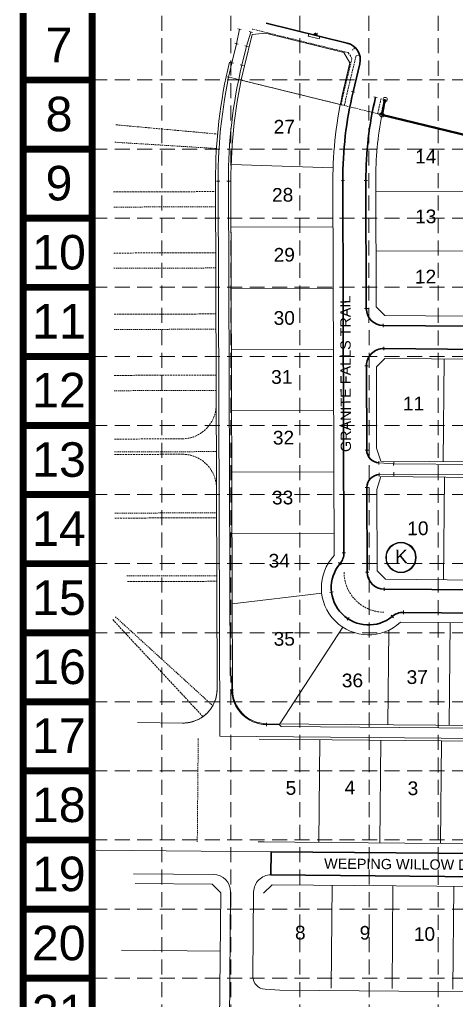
# Model space of a CAD drawing. Header units: inches. Extents: x 5975 to 9213, y 2836 to 8009.
# Drawn here: x 5977 to 6487, y 6284 to 7430 of the extents above; entities that cross this region are included whole.
import ezdxf
from ezdxf.enums import TextEntityAlignment as Align

# ---------------------------------------------------------------- set-up
doc = ezdxf.new("R2010")
doc.units = ezdxf.units.IN
doc.header["$MEASUREMENT"] = 0
for name, pattern in [('DASHED', [0.75, 0.5, -0.25]), ('DGN Style 2', [2.218866, 1.331319, -0.887546]), ('DGN Style 3', [3.106412, 2.218866, -0.887546]), ('HIDDEN', [0.375, 0.25, -0.125])]:
    doc.linetypes.add(name, pattern=pattern)
for name, color, linetype, lineweight in [('0572al - Level 1', 7, 'Continuous', 0), ('0572al - Level 21', 7, 'Continuous', 0), ('0572al - Level 22', 7, 'Continuous', 0), ('0572al - Level 46', 7, 'Continuous', 0), ('0572al - Level 7', 7, 'Continuous', 0), ('BLOCKS', 7, 'Continuous', 0), ('Level 11', 7, 'Continuous', 0), ('Level 14', 7, 'Continuous', 0), ('Level 22', 7, 'Continuous', 0), ('Level 3', 7, 'Continuous', 0), ('Level 43', 7, 'Continuous', 0), ('Level 46', 7, 'Continuous', 0), ('Level 47', 7, 'Continuous', 0), ('Level 6', 7, 'Continuous', 0), ('STORM', 5, 'Continuous', 0)]:
    doc.layers.add(name, color=color, linetype=linetype, lineweight=lineweight)
doc.layers.add('BASE', color=7, linetype='Continuous')
doc.layers.add('GRID', color=254, linetype='DASHED')
doc.styles.get("Standard").update_dxf_attribs({"font": 'ARIAL.TTF'})

msp = doc.modelspace()

# ---------------------------------------------------------------- linework, layer by layer
at = {"layer": '0572al - Level 1', "color": 7, "linetype": 'Continuous', "lineweight": 40}
msp.add_line((6399.8, 7318.9), (7264.6, 7106.4), dxfattribs=at)
at = {"layer": '0572al - Level 1', "color": 7, "linetype": 'Continuous', "lineweight": 0}
msp.add_line((6205.6, 7241.4), (6207.5, 6648.4), dxfattribs=at)
at = {"layer": '0572al - Level 1', "color": 252, "linetype": 'Continuous', "lineweight": 0}
msp.add_line((6114.5, 6608.8), (6167.2, 6608.3), dxfattribs=at)
at = {"layer": '0572al - Level 1', "color": 7, "linetype": 'Continuous', "lineweight": 0}
msp.add_arc((6792.6, 7243.3), 587, 166.5004, 180.1908, dxfattribs=at)
at = {"layer": '0572al - Level 1', "color": 7, "linetype": 'Continuous', "lineweight": 40}
msp.add_arc((6792.6, 7243.3), 400, 166.5004, 169.1019, dxfattribs=at)
at = {"layer": '0572al - Level 1', "color": 252, "linetype": 'Continuous', "lineweight": 0}
msp.add_arc((6167.5, 6648.3), 40, 269.497, 0.1908, dxfattribs=at)
at = {"layer": '0572al - Level 21', "color": 7, "linetype": 'Continuous', "lineweight": 0}
msp.add_line((6205.6, 7241.4), (6207.5, 6648.4), dxfattribs=at)
at = {"layer": '0572al - Level 21', "color": 252, "linetype": 'Continuous', "lineweight": 0}
msp.add_line((6114.5, 6608.8), (6167.2, 6608.3), dxfattribs=at)
at = {"layer": '0572al - Level 21', "color": 7, "linetype": 'Continuous', "lineweight": 30, "flags": 128}
msp.add_lwpolyline([(6481.5, 7298.9), (6402.2, 7318.3)], dxfattribs=at)
at = {"layer": '0572al - Level 21', "color": 7, "linetype": 'Continuous', "lineweight": 0}
for centre in [(6403.6, 7336.7), (6399.8, 7318.9)]:
    msp.add_circle(centre, 2.5, dxfattribs=at)
msp.add_arc((6792.6, 7243.3), 587, 166.5004, 180.1908, dxfattribs=at)
at = {"layer": '0572al - Level 21', "color": 7, "linetype": 'Continuous', "lineweight": 30}
msp.add_arc((6792.6, 7243.3), 400, 166.8585, 168.7438, dxfattribs=at)
at = {"layer": '0572al - Level 21', "color": 252, "linetype": 'Continuous', "lineweight": 0}
msp.add_arc((6167.5, 6648.3), 40, 269.497, 0.1908, dxfattribs=at)
at = {"layer": '0572al - Level 22', "color": 7, "linetype": 'Continuous', "lineweight": 13}
for p, q in [((6359.4, 7402.5), (6264.7, 7425.8)), ((6233.4, 7418.8), (6230.1, 7401.8)), ((6246.7, 7415.5), (6241.8, 7398.9)), ((6230.1, 7401.8), (6224.7, 7379.7)), ((6241.8, 7398.9), (6236.4, 7376.9)), ((6366.2, 7345.7), (6374, 7378.4)), ((6208.6, 7241.4), (6210.7, 6592.9)), ((6220.6, 7241.4), (6222.5, 6664.3)), ((6354.1, 7241.8), (6355.5, 6807.3)), ((6381.1, 7241.9), (6381.6, 7092.7)), ((6401.4, 7072.8), (6500.2, 7071.9)), ((6402, 7045.8), (6594.4, 7044.1)), ((6381.8, 7025.7), (6382.1, 6927.1)), ((6396.2, 6912.2), (6413.7, 6911.2)), ((6413.7, 6911.2), (6593.2, 6909.6)), ((6396.6, 6898.5), (6413.7, 6899.2)), ((6413.7, 6899.2), (6593.1, 6897.6)), ((6382.3, 6883.4), (6382.6, 6784.7)), ((6402.4, 6764.8), (6591.9, 6763.1)), ((6424.9, 6737.6), (6591.7, 6736.1)), ((6222.5, 6664.3), (6224.5, 6662.3)), ((6224.5, 6662.3), (6224.5, 6647.3)), ((6265.2, 6606.5), (6280.2, 6606.3)), ((6282.2, 6604.3), (6280.2, 6606.3)), ((6282.2, 6604.3), (6611.2, 6601.4)), ((6210.7, 6592.9), (6611.1, 6589.4)), ((6270.6, 6457.9), (6270.3, 6430.9)), ((6270.6, 6457.9), (6590.3, 6455.1)), ((6270.3, 6430.9), (6564, 6428.3))]:
    msp.add_line(p, q, dxfattribs=at)
at = {"layer": '0572al - Level 22', "color": 7, "linetype": 'Continuous', "lineweight": 13, "extrusion": (0, 0, -1)}
for centre, radius, start, end in [((-6354.6, 7383.1), 20, 103.8039, 193.4996), ((-6401.6, 7092.8), 20, 270.503, 359.8092), ((-6397.1, 6927.2), 15, 273.353, 359.8092), ((-6424.7, 6717.6), 20, 50.3015, 90.503), ((-6265.5, 6647.5), 41, 270.503, 359.8092)]:
    msp.add_arc(centre, radius, start, end, dxfattribs=at)
at = {"layer": '0572al - Level 22', "color": 7, "linetype": 'Continuous', "lineweight": 13}
for centre, radius, start, end in [((6792.6, 7243.3), 584, 166.5004, 180.1908), ((6792.6, 7243.3), 572, 166.5004, 180.1908), ((6792.6, 7243.3), 438.5, 166.5004, 180.1908), ((6792.6, 7243.3), 411.5, 166.5004, 180.1908), ((6401.8, 7025.8), 20, 89.497, 180.1908), ((6397.3, 6883.5), 15, 92.3572, 180.1908), ((6335.5, 6807.2), 20, 319.9894, 0.1908), ((6384.1, 6766.4), 43.5, 139.9894, 309.6985), ((6402.6, 6784.8), 20, 180.1908, 269.497)]:
    msp.add_arc(centre, radius, start, end, dxfattribs=at)
at = {"layer": '0572al - Level 46', "color": 7, "linetype": 'DGN Style 2', "lineweight": 0}
for p, q in [((6087.9, 7286.8), (6206.7, 7279.4)), ((6086.7, 7211), (6205.7, 7211.4)), ((6086.9, 7139.5), (6205.9, 7139.9))]:
    msp.add_line(p, q, dxfattribs=at)
at = {"layer": '0572al - Level 46', "color": 252, "linetype": 'DGN Style 2', "lineweight": 0}
for p, q in [((6087.1, 7068), (6206.1, 7068.4)), ((6087.4, 6996.5), (6206.4, 6996.9)), ((6087.6, 6925), (6206.6, 6925.4)), ((6087.9, 6853.5), (6206.9, 6853.9)), ((6102.1, 6780.1), (6207.1, 6780.4)), ((6088.8, 6732.3), (6202.4, 6628.6)), ((6185.4, 6590.2), (6184.3, 6469.7))]:
    msp.add_line(p, q, dxfattribs=at)
msp.add_arc((6167.5, 6648.3), 40, 269.497, 0.1908, dxfattribs=at)
at = {"layer": '0572al - Level 7', "color": 7, "linetype": 'DGN Style 3', "lineweight": 0}
msp.add_line((6399.4, 7319), (6218, 7363.6), dxfattribs=at)
at = {"layer": 'BASE', "const_width": 8.07}
for points in [[(9209.4, 2839.7), (9209.4, 8005.2), (5981, 8005.2), (5981, 2839.7)], [(9128.7, 2920.4), (9128.7, 7924.4), (6061.7, 7924.4), (6061.7, 2920.4)]]:
    msp.add_lwpolyline(points, close=True, dxfattribs=at)
for points in [[(6061.7, 7359.5), (5981, 7359.5)], [(6061.7, 7278.8), (5981, 7278.8)], [(6061.7, 7198.1), (5981, 7198.1)], [(6061.7, 7117.3), (5981, 7117.3)], [(6061.7, 7036.6), (5981, 7036.6)], [(6061.7, 6955.9), (5981, 6955.9)], [(6061.7, 6875.2), (5981, 6875.2)], [(6061.7, 6794.5), (5981, 6794.5)], [(6061.7, 6713.8), (5981, 6713.8)], [(6061.7, 6633.1), (5981, 6633.1)], [(6061.7, 6552.4), (5981, 6552.4)], [(6061.7, 6471.7), (5981, 6471.7)], [(6061.7, 6391), (5981, 6391)], [(6061.7, 6310.2), (5981, 6310.2)]]:
    msp.add_lwpolyline(points, dxfattribs=at)
at = {"layer": 'BLOCKS'}
for centre, radius in [((6422.1, 6801.8), 17.8), ((6422, 6801.7), 17)]:
    msp.add_circle(centre, radius, dxfattribs=at)
at = {"layer": 'GRID', "color": 252, "linetype": 'HIDDEN', "lineweight": 0, "ltscale": 70}
for p, q in [((6143.1, 3243.3), (6142.7, 7921.4)), ((6224.2, 3243.3), (6223.2, 7921.4)), ((6304.6, 3243.3), (6303.9, 7921.2)), ((6385.8, 3243.3), (6384.5, 7921)), ((6465.8, 3243.2), (6465.4, 7921.7)), ((6061.7, 7359.5), (9128.7, 7359.5)), ((6061.7, 7278.8), (9128.7, 7278.8)), ((6061.7, 7198.1), (9128.7, 7198.1)), ((6061.7, 7117.3), (9128.7, 7117.3)), ((6061.7, 7036.6), (9128.7, 7036.6)), ((6061.7, 6955.9), (9128.7, 6955.9)), ((6061.7, 6875.2), (9128.7, 6875.2)), ((6061.7, 6794.5), (9128.7, 6794.5)), ((6061.7, 6713.8), (9128.7, 6713.8)), ((6061.7, 6633.1), (9128.7, 6633.1)), ((6061.7, 6552.4), (9128.7, 6552.4)), ((6061.7, 6471.7), (9128.7, 6471.7)), ((6061.7, 6391), (9128.7, 6391)), ((6061.7, 6310.2), (9128.7, 6310.2))]:
    msp.add_line(p, q, dxfattribs=at)
at = {"layer": 'Level 14', "color": 7, "linetype": 'Continuous', "lineweight": 30}
for p, q in [((6359.4, 7402.5), (6264.7, 7425.8)), ((6366.2, 7345.7), (6374, 7378.4)), ((6354.1, 7241.8), (6355.5, 6807.3)), ((6381.1, 7241.9), (6381.6, 7092.7)), ((6401.4, 7072.8), (6500.2, 7071.9)), ((6402, 7045.8), (6594.4, 7044.1)), ((6381.8, 7025.7), (6382.1, 6927.1)), ((6382.3, 6883.4), (6382.6, 6784.7)), ((6402.4, 6764.8), (6591.9, 6763.1)), ((6424.9, 6737.6), (6591.7, 6736.1)), ((6270.6, 6457.9), (6270.3, 6430.9)), ((6270.6, 6457.9), (6590.3, 6455.1)), ((6270.3, 6430.9), (6564, 6428.3))]:
    msp.add_line(p, q, dxfattribs=at)
at = {"layer": 'Level 14', "color": 7, "linetype": 'Continuous', "lineweight": 13}
for p, q in [((6233.4, 7418.8), (6230.1, 7401.8)), ((6246.7, 7415.5), (6241.8, 7398.9)), ((6230.1, 7401.8), (6224.7, 7379.7)), ((6241.8, 7398.9), (6236.4, 7376.9)), ((6208.6, 7241.4), (6210.7, 6592.9)), ((6220.6, 7241.4), (6222.5, 6664.3)), ((6396.2, 6912.2), (6413.7, 6911.2)), ((6413.7, 6911.2), (6593.2, 6909.6)), ((6396.6, 6898.5), (6413.7, 6899.2)), ((6413.7, 6899.2), (6593.1, 6897.6)), ((6222.5, 6664.3), (6224.5, 6662.3)), ((6224.5, 6662.3), (6224.5, 6647.3)), ((6265.2, 6606.5), (6280.2, 6606.3)), ((6282.2, 6604.3), (6280.2, 6606.3)), ((6282.2, 6604.3), (6611.2, 6601.4)), ((6210.7, 6592.9), (6611.1, 6589.4))]:
    msp.add_line(p, q, dxfattribs=at)
at = {"layer": 'Level 14', "color": 7, "linetype": 'Continuous', "lineweight": 0}
for p, q in [((6235.4, 7418.4), (6231.5, 7419.1)), ((6248.7, 7414.9), (6244.8, 7416.1)), ((6232.1, 7401.3), (6228.2, 7402.3)), ((6243.7, 7398.5), (6239.9, 7399.4)), ((6226.6, 7379.2), (6222.8, 7380.1)), ((6238.3, 7376.4), (6234.4, 7377.3)), ((6368.1, 7345.2), (6364.2, 7346.1)), ((6394.4, 7338.9), (6390.5, 7339.8)), ((6210.6, 7241.4), (6206.6, 7241.4)), ((6222.6, 7241.4), (6218.6, 7241.4)), ((6352.1, 7241.8), (6356.1, 7241.9)), ((6379.1, 7241.9), (6383.1, 7241.9)), ((6379.6, 7092.7), (6383.6, 7092.7)), ((6401.4, 7070.8), (6401.4, 7074.8)), ((6401.9, 7043.8), (6402, 7047.8)), ((6383.8, 7025.7), (6379.8, 7025.7)), ((6380.1, 6927.1), (6384.1, 6927.1)), ((6396.1, 6910.2), (6396.4, 6914.2)), ((6413.5, 6909.2), (6413.8, 6913.2)), ((6396.6, 6900.5), (6396.7, 6896.5)), ((6413.7, 6901.2), (6413.7, 6897.2)), ((6384.3, 6883.4), (6380.3, 6883.4)), ((6353.5, 6807.3), (6357.5, 6807.3)), ((6352.4, 6793.1), (6349.3, 6795.7)), ((6380.6, 6784.7), (6384.6, 6784.7)), ((6339, 6761), (6342.9, 6761.5)), ((6402.4, 6766.8), (6402.4, 6762.8)), ((6424.9, 6739.6), (6424.9, 6735.6)), ((6361.5, 6731.6), (6359.3, 6728.3)), ((6413.2, 6731.4), (6410.7, 6734.5)), ((6226.5, 6647.3), (6222.5, 6647.3)), ((6265.2, 6604.5), (6265.2, 6608.5))]:
    msp.add_line(p, q, dxfattribs=at)
at = {"layer": 'Level 14', "color": 7, "linetype": 'Continuous', "lineweight": 30, "extrusion": (0, 0, -1)}
for centre, radius, start, end in [((-6354.6, 7383.1), 20, 103.8039, 193.4996), ((-6401.6, 7092.8), 20, 270.503, 359.8092), ((-6397.1, 6927.2), 15, 273.353, 359.8092), ((-6424.7, 6717.6), 20, 50.3015, 90.503)]:
    msp.add_arc(centre, radius, start, end, dxfattribs=at)
at = {"layer": 'Level 14', "color": 7, "linetype": 'Continuous', "lineweight": 13}
for radius in [584, 572]:
    msp.add_arc((6792.6, 7243.3), radius, 166.5004, 180.1908, dxfattribs=at)
at = {"layer": 'Level 14', "color": 7, "linetype": 'Continuous', "lineweight": 30}
for centre, radius, start, end in [((6792.6, 7243.3), 438.5, 166.5004, 180.1908), ((6792.6, 7243.3), 411.5, 166.5004, 180.1908), ((6401.8, 7025.8), 20, 89.497, 180.1908), ((6397.3, 6883.5), 15, 92.3572, 180.1908), ((6335.5, 6807.2), 20, 319.9894, 0.1908), ((6384.1, 6766.4), 43.5, 139.9894, 309.6985), ((6402.6, 6784.8), 20, 180.1908, 269.497)]:
    msp.add_arc(centre, radius, start, end, dxfattribs=at)
at = {"layer": 'Level 14', "color": 7, "linetype": 'DGN Style 3', "lineweight": 0}
msp.add_arc((6402.6, 6784.8), 47, 180.1908, 269.497, dxfattribs=at)
at = {"layer": 'Level 14', "color": 7, "linetype": 'Continuous', "lineweight": 13, "extrusion": (0, 0, -1)}
msp.add_arc((-6265.5, 6647.5), 41, 270.503, 359.8092, dxfattribs=at)
at = {"layer": 'Level 22', "color": 252, "linetype": 'Continuous', "lineweight": 0}
for p, q in [((6066.2, 6459.7), (6270.6, 6457.9)), ((6109.7, 6432.3), (6203.3, 6431.5))]:
    msp.add_line(p, q, dxfattribs=at)
at = {"layer": 'Level 22', "color": 7, "linetype": 'Continuous', "lineweight": 0}
for p, q in [((6270.4, 6444.4), (6270.3, 6430.9)), ((6215.8, 5576.8), (6223.1, 6411.3)), ((6249.3, 6312.4), (6250.1, 6411.1)), ((6263.4, 6297.3), (6280.6, 6296.3)), ((6280.6, 6296.3), (6587.8, 6293.6))]:
    msp.add_line(p, q, dxfattribs=at)
at = {"layer": 'Level 22', "color": 7, "linetype": 'Continuous', "lineweight": 0, "extrusion": (0, 0, -1)}
for centre, radius, start, end in [((-6203.1, 6411.5), 20, 90.503, 180.503), ((-6264.3, 6312.3), 15, 273.3583, 0.503)]:
    msp.add_arc(centre, radius, start, end, dxfattribs=at)
at = {"layer": 'Level 22', "color": 7, "linetype": 'Continuous', "lineweight": 0}
msp.add_arc((6270.1, 6410.9), 20, 89.497, 179.497, dxfattribs=at)
at = {"layer": 'Level 3', "color": 7, "linetype": 'Continuous', "lineweight": 0}
for p, q in [((6248.3, 7412.8), (6239.3, 7376.1)), ((6248.3, 7412.8), (6264, 7414.1)), ((6355.2, 7391.7), (6264, 7414.1)), ((6355.2, 7391.7), (6362.5, 7379.6)), ((6362.5, 7379.6), (6355, 7348.4)), ((6351.2, 7330.9), (6235.5, 7359.3)), ((6342.8, 7257), (6223.8, 7260.6)), ((6223.6, 7241.4), (6225.5, 6647.3)), ((6342.6, 7241.8), (6344, 6804)), ((6392.6, 7242), (6393.1, 7094.4)), ((6392.6, 7229.4), (6514.4, 7229.8)), ((6342.7, 7187.8), (6223.7, 7187.4)), ((6392.8, 7159.4), (6513.8, 7159.8)), ((6343, 7116.3), (6224, 7115.9)), ((6393.1, 7094.4), (6403.1, 7084.3)), ((6403.1, 7084.3), (6498.1, 7083.4)), ((6343.2, 7044.8), (6224.2, 7044.4)), ((6403.3, 7034.3), (6393.3, 7024.3)), ((6393.3, 7024.3), (6393.6, 6929.3)), ((6403.3, 7034.3), (6594.3, 7032.6)), ((6471.3, 6913.7), (6472.3, 7033.7)), ((6343.5, 6973.3), (6224.5, 6972.9)), ((6398.7, 6914.3), (6393.6, 6929.3)), ((6398.7, 6914.3), (6593.2, 6912.6)), ((6343.7, 6901.8), (6224.7, 6901.4)), ((6398.7, 6896.3), (6393.8, 6881.3)), ((6398.7, 6896.3), (6593.1, 6894.6)), ((6471.8, 6775.6), (6472.9, 6895.6)), ((6393.8, 6881.3), (6394.1, 6786.3)), ((6343.9, 6830.3), (6224.9, 6829.9)), ((6394.1, 6786.3), (6404.1, 6776.2)), ((6404.1, 6776.2), (6592, 6774.6)), ((6329.5, 6759.9), (6225.2, 6747.5)), ((6421.5, 6726.1), (6591.6, 6724.6)), ((6478.4, 6605.6), (6479.4, 6725.6)), ((6354.1, 6720.3), (6280.5, 6607.3)), ((6406.9, 6606.2), (6407.8, 6716.8)), ((6265.2, 6607.5), (6611.2, 6604.4)), ((6256.4, 6589.5), (6611, 6586.4)), ((6327.4, 6588.9), (6326.3, 6468.9)), ((6398.4, 6588.3), (6397.3, 6468.3)), ((6469.4, 6587.7), (6468.3, 6467.7)), ((6255.3, 6469.5), (6585, 6466.6)), ((6271.7, 6419.4), (6261.6, 6409.5)), ((6271.7, 6419.4), (6566.8, 6416.8)), ((6340.7, 6298.8), (6341.7, 6418.8)), ((6411.7, 6298.2), (6412.7, 6418.2)), ((6482.7, 6297.5), (6483.7, 6417.5))]:
    msp.add_line(p, q, dxfattribs=at)
for centre, radius, start, end in [((6792.6, 7243.3), 569, 166.5004, 180.1908), ((6792.6, 7243.3), 450, 166.5004, 180.1908), ((6792.6, 7243.3), 400, 169.1019, 180.1908), ((6384.1, 6766.4), 55, 136.8491, 312.8387)]:
    msp.add_arc(centre, radius, start, end, dxfattribs=at)
at = {"layer": 'Level 3', "color": 7, "linetype": 'Continuous', "lineweight": 0, "extrusion": (0, 0, -1)}
msp.add_arc((-6265.5, 6647.5), 40, 270.503, 359.8092, dxfattribs=at)
at = {"layer": 'Level 43', "color": 7, "linetype": 'DGN Style 3', "lineweight": 0}
for p, q in [((6360.6, 7391.4), (6248.3, 7419)), ((6360.6, 7391.4), (6364.8, 7384.5)), ((6368.6, 7397.4), (6365.5, 7394.3)), ((6364.8, 7384.5), (6356, 7348.1)), ((6369.6, 7387.6), (6359.9, 7347.2)), ((6373.8, 7388.8), (6369.6, 7387.6)), ((6352.2, 7330.6), (6356.1, 7329.7)), ((6398.8, 7319.1), (6394.9, 7319.9))]:
    msp.add_line(p, q, dxfattribs=at)
for radius, end in [(449, 168.7845), (445, 168.8078), (405, 169.1019), (401, 169.1019)]:
    msp.add_arc((6792.6, 7243.3), radius, 166.5004, end, dxfattribs=at)
at = {"layer": 'Level 46', "color": 7, "linetype": 'DGN Style 3', "lineweight": 0}
for p, q in [((6089.4, 7307.1), (6208, 7296.3)), ((6086.6, 7228.7), (6205.6, 7229.1)), ((6086.8, 7157.3), (6205.8, 7157.7))]:
    msp.add_line(p, q, dxfattribs=at)
at = {"layer": 'Level 46', "color": 252, "linetype": 'DGN Style 3', "lineweight": 0}
for p, q in [((6087.1, 7085.8), (6206.1, 7086.2)), ((6087.3, 7014.4), (6206.3, 7014.8)), ((6087.6, 6940), (6166.6, 6940.3)), ((6087.6, 6922), (6166.6, 6922.3)), ((6087.9, 6847.7), (6206.9, 6848.1)), ((6103, 6773.5), (6207.1, 6773.9)), ((6085.6, 6729.1), (6190.9, 6615.8))]:
    msp.add_line(p, q, dxfattribs=at)
for centre, start in [((6166.4, 6980.3), 270.1908), ((6167.5, 6648.3), 269.497)]:
    msp.add_arc(centre, 40, start, 0.1908, dxfattribs=at)
at = {"layer": 'Level 46', "color": 252, "linetype": 'DGN Style 3', "lineweight": 0, "extrusion": (0, 0, -1)}
msp.add_arc((-6166.8, 6882.3), 40, 89.8092, 179.8092, dxfattribs=at)
at = {"layer": 'Level 6', "color": 7, "linetype": 'Continuous', "lineweight": 0}
for p, q in [((6255.3, 6469.5), (6262.2, 6469.5)), ((6201.7, 6420), (6211.6, 6409.9)), ((6204.3, 5573.7), (6211.6, 6409.9))]:
    msp.add_line(p, q, dxfattribs=at)
at = {"layer": 'Level 6', "color": 252, "linetype": 'Continuous', "lineweight": 0}
for p, q in [((6111.7, 6420.8), (6201.7, 6420)), ((6096, 6342.9), (6211, 6341.9))]:
    msp.add_line(p, q, dxfattribs=at)
at = {"layer": 'STORM', "color": 7, "linetype": 'Continuous', "lineweight": 30}
for p, q in [((6322.7, 7414.1), (6319.9, 7412.2)), ((6324.7, 7413.6), (6321.9, 7411.7))]:
    msp.add_line(p, q, dxfattribs=at)
at = {"layer": 'STORM', "color": 7, "linetype": 'Continuous', "lineweight": 13}
for p, q in [((6322.7, 7414.1), (6319.9, 7412.2)), ((6324.7, 7413.6), (6321.9, 7411.7))]:
    msp.add_line(p, q, dxfattribs=at)
at = {"layer": 'STORM', "color": 7, "linetype": 'Continuous', "lineweight": 0, "flags": 128}
msp.add_lwpolyline([(6314.6, 7413.5), (6313.8, 7410.6), (6326.5, 7407.5), (6327.2, 7410.4)], close=True, dxfattribs=at)
at = {"layer": 'STORM', "color": 7, "linetype": 'Continuous', "lineweight": 13, "flags": 128}
msp.add_lwpolyline([(6313.8, 7410.6), (6314.6, 7413.5), (6327.2, 7410.4), (6326.5, 7407.5)], close=True, dxfattribs=at)
msp.add_lwpolyline([(6313.8, 7410.6), (6314.6, 7413.5), (6327.2, 7410.4), (6326.5, 7407.5)], close=True, dxfattribs=at)

# ---------------------------------------------------------------- texts
at = {"layer": 'BASE'}
for s, height, p in [('7', 40.4, (6022.9, 7400.4)), ('8', 40.4, (6022.9, 7319.7)), ('9', 40.4, (6022.9, 7239)), ('10', 40.35, (6022.9, 7158.3)), ('11', 40.35, (6022.9, 7077.6)), ('12', 40.35, (6022.8, 6997.2)), ('13', 40.35, (6022.9, 6916.1)), ('14', 40.35, (6022.9, 6835.4)), ('15', 40.35, (6022.9, 6754.7)), ('16', 40.35, (6022.9, 6674)), ('17', 40.35, (6022.6, 6593.5)), ('18', 40.35, (6022.6, 6512.8)), ('19', 40.35, (6022.6, 6432.1)), ('20', 40.35, (6022.6, 6351.4)), ('21', 40.35, (6022.6, 6270.7))]:
    msp.add_text(s, height=height, dxfattribs=at).set_placement(p, align=Align.MIDDLE_CENTER)
at = {"layer": 'Level 11', "color": 7, "linetype": 'Continuous', "lineweight": 13}
for s, p in [('27', (6285.9, 7296.9)), ('14', (6451, 7262.1)), ('28', (6284, 7217.3)), ('13', (6451, 7192.1)), ('29', (6285.9, 7147.3)), ('12', (6450.8, 7121.8)), ('30', (6285.9, 7073.5)), ('31', (6283, 7004.6)), ('11', (6436.8, 6973.5)), ('32', (6285, 6933.7)), ('33', (6284, 6863.7)), ('10', (6441.9, 6827.8)), ('34', (6280.1, 6790)), ('35', (6285.9, 6698.7)), ('37', (6441.1, 6654)), ('36', (6365.5, 6650.1)), ('5', (6293.7, 6524.5)), ('4', (6362.6, 6525.1)), ('3', (6436.1, 6524.1)), ('8', (6304.6, 6355.5)), ('9', (6380.1, 6355.3)), ('10', (6449.5, 6353.9))]:
    msp.add_text(s, height=16, rotation=0.5353, dxfattribs=at).set_placement(p, align=Align.CENTER)
at = {"layer": 'Level 47', "color": 7, "linetype": 'Continuous', "lineweight": 30}
for s, rotation, p in [('GRANITE FALLS TRAIL', 90.1908, (6351.4, 7016.2)), ('WEEPING WILLOW DRIVE', 359.497, (6436.3, 6449.3))]:
    msp.add_text(s, height=12, rotation=rotation, dxfattribs=at).set_placement(p, align=Align.TOP_CENTER)
at = {"layer": 'Level 47', "color": 7, "linetype": 'Continuous', "lineweight": 0}
msp.add_text('K', height=16, rotation=0.1686, dxfattribs=at).set_placement((6422.5, 6794.9), align=Align.CENTER)

doc.saveas('drawing.dxf')
